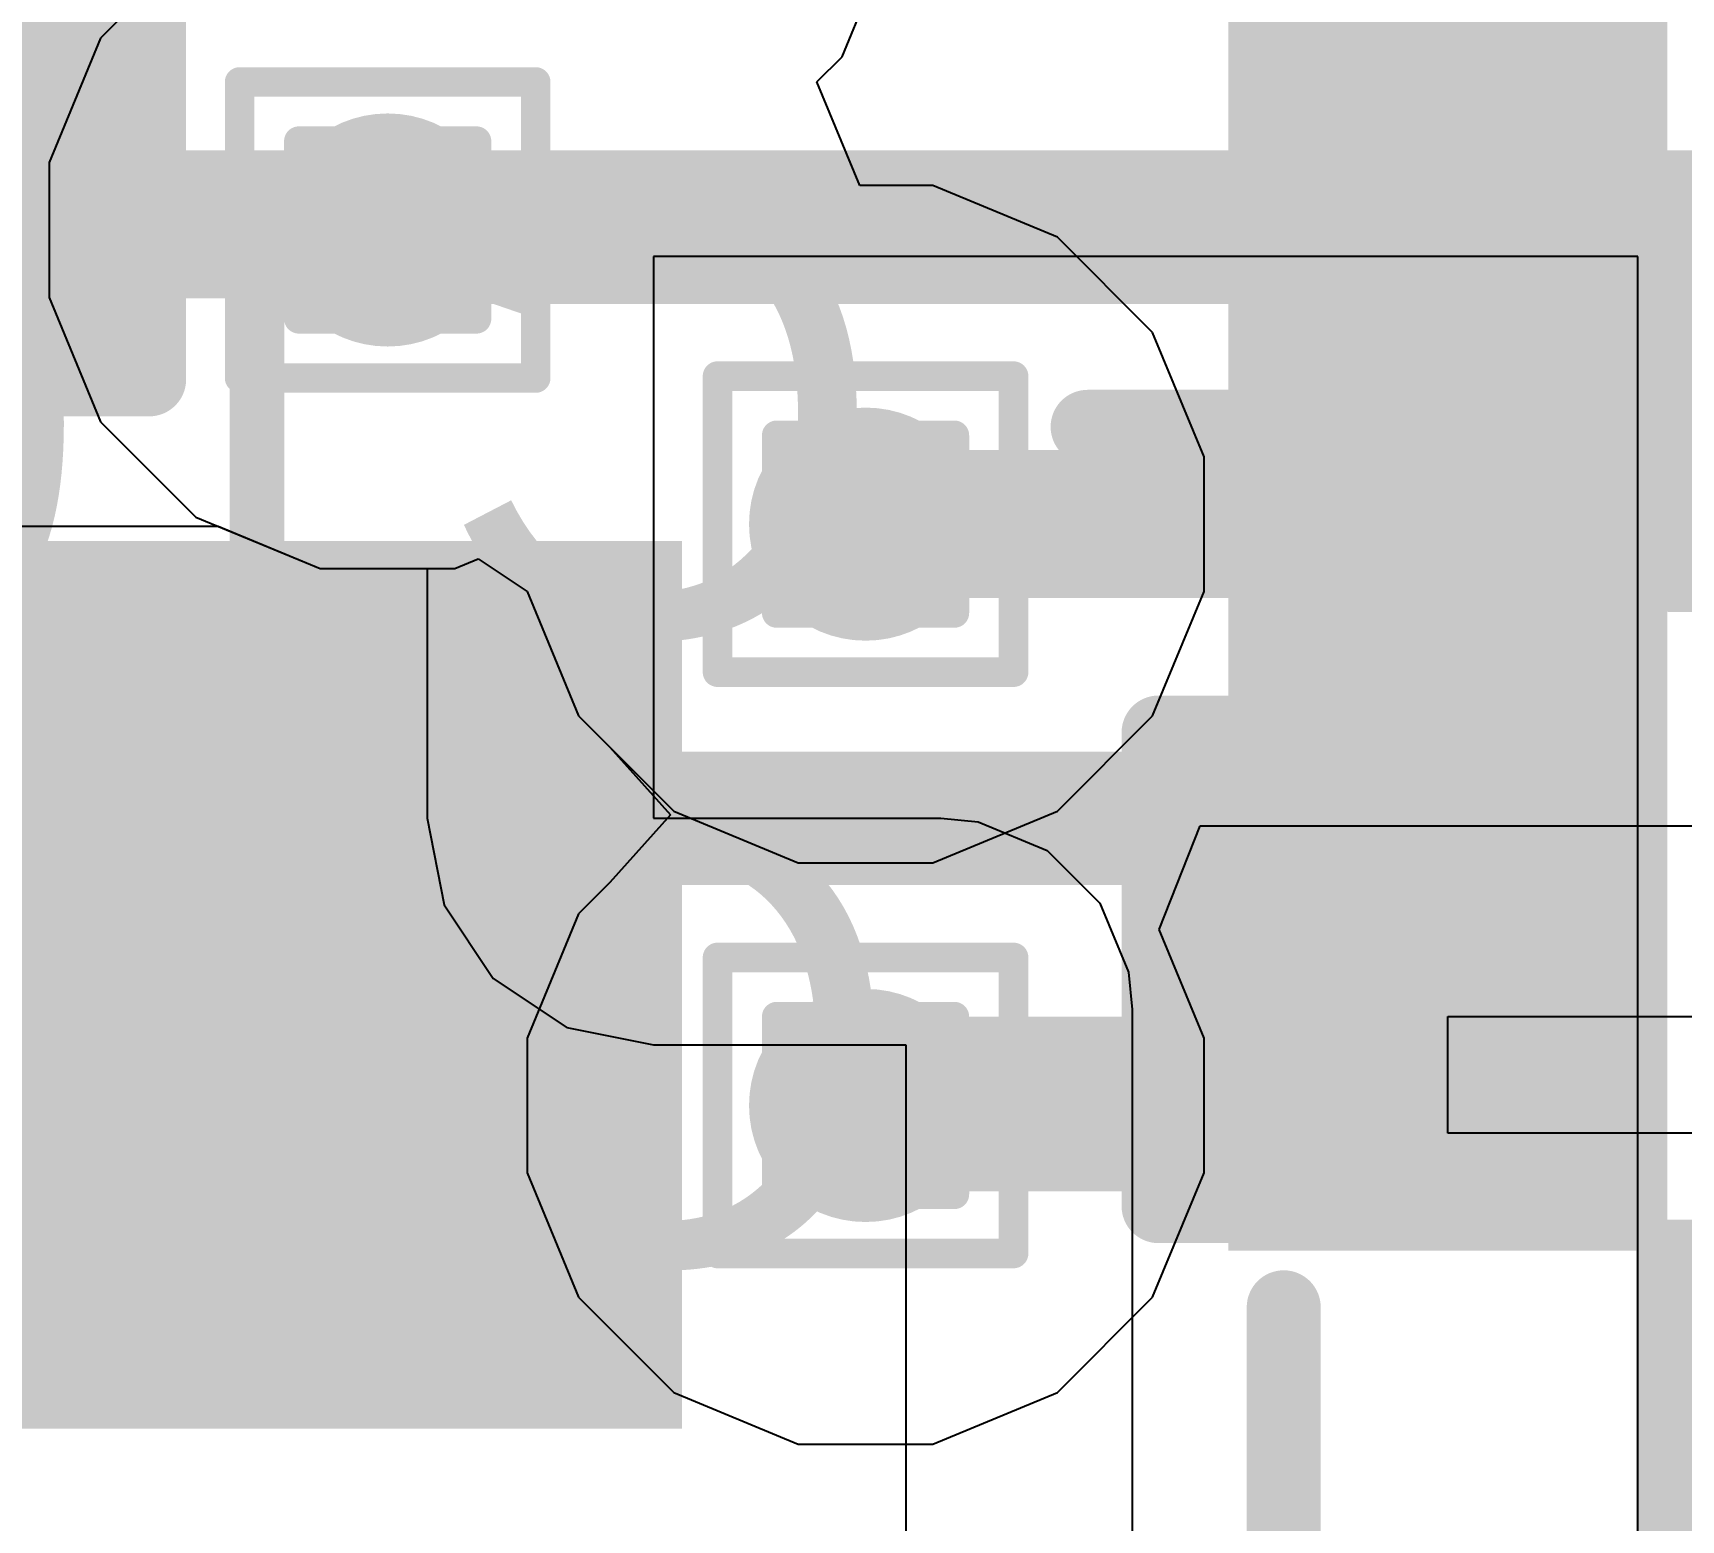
# Model space of a CAD drawing. Header units: inches. Extents: x -18 to 5357, y -8 to 5291.
# Drawn here: x 22.948 to 25.776, y 27.362 to 29.914 of the extents above; entities that cross this region are included whole.
import ezdxf

# ---------------------------------------------------------------- set-up
doc = ezdxf.new("R2010")
doc.units = ezdxf.units.IN
for name, color, linetype in [('Bottom Layer', 5, 'Continuous'), ('Bottom Overlay', 54, 'Continuous'), ('Bottom Paste', 16, 'Continuous'), ('Bottom Solder', 6, 'Continuous'), ('Drill Drawing', 1, 'Continuous'), ('Ground', 16, 'Continuous'), ('Power', 76, 'Continuous'), ('Top Layer', 1, 'Continuous'), ('Top Overlay', 2, 'Continuous'), ('Top Paste', 8, 'Continuous'), ('Top Solder', 216, 'Continuous'), ('Via Holes', 16, 'Continuous')]:
    doc.layers.add(name, color=color, linetype=linetype)
doc.styles.add('Arial', font='', dxfattribs={"height": 0.2})
doc.styles.get('Arial').set_extended_font_data('Arial')

# ---------------------------------------------------------------- blocks, each defined once
blk = doc.blocks.new('48_UFQFPN_7_7__20')
at = {"layer": 'Top Layer'}
for points in [[(-2.6, 3.6), (-2.6, 3.05), (-2.9, 3.05), (-2.9, 3.6)], [(-2.1, 3.6), (-2.1, 3.05), (-2.4, 3.05), (-2.4, 3.6)], [(-1.6, 3.6), (-1.6, 3.05), (-1.9, 3.05), (-1.9, 3.6)], [(-1.1, 3.6), (-1.1, 3.05), (-1.4, 3.05), (-1.4, 3.6)]]:
    blk.add_hatch(color=1, dxfattribs=at).paths.add_polyline_path(points)
at = {"layer": 'Top Paste'}
for points in [[(-2.6, 3.6), (-2.6, 3.05), (-2.9, 3.05), (-2.9, 3.6)], [(-2.1, 3.6), (-2.1, 3.05), (-2.4, 3.05), (-2.4, 3.6)], [(-1.6, 3.6), (-1.6, 3.05), (-1.9, 3.05), (-1.9, 3.6)], [(-1.1, 3.6), (-1.1, 3.05), (-1.4, 3.05), (-1.4, 3.6)]]:
    blk.add_hatch(color=8, dxfattribs=at).paths.add_polyline_path(points)
at = {"layer": 'Top Solder'}
for points in [[(-2.4984, 3.7016), (-2.4984, 2.9484), (-3.0016, 2.9484), (-3.0016, 3.7016)], [(-1.9984, 3.7016), (-1.9984, 2.9484), (-2.5016, 2.9484), (-2.5016, 3.7016)], [(-1.4984, 3.7016), (-1.4984, 2.9484), (-2.0016, 2.9484), (-2.0016, 3.7016)], [(-0.9984, 3.7016), (-0.9984, 2.9484), (-1.5016, 2.9484), (-1.5016, 3.7016)], [(-0.4984, 3.7016), (-0.4984, 2.9484), (-1.0016, 2.9484), (-1.0016, 3.7016)], [(-3.7016, 3.0016), (-2.9484, 3.0016), (-2.9484, 2.4984), (-3.7016, 2.4984)]]:
    blk.add_hatch(color=216, dxfattribs=at).paths.add_polyline_path(points)
at = {"layer": 'Top Overlay'}
blk.add_lwpolyline([(-3.6068, 3.6068, 0.127, 0.127, 0), (-3.0988, 3.6068, 0.127, 0.127, 0)], format="xyseb", dxfattribs=at)
blk.add_lwpolyline([(-3.1305, 3.6068, 0.0635, 0.0635, 1), (-3.067, 3.6068, 0.0635, 0.0635, 1)], format="xyseb", close=True, dxfattribs=at)
blk = doc.blocks.new('IND_0805_79')
at = {"layer": 'Top Layer'}
blk.add_hatch(color=1, dxfattribs=at).paths.add_polyline_path([(0.4, 0.66), (1.6, 0.66), (1.6, -0.66), (0.4, -0.66)])
at = {"layer": 'Top Paste'}
blk.add_hatch(color=8, dxfattribs=at).paths.add_polyline_path([(0.4, 0.66), (1.6, 0.66), (1.6, -0.66), (0.4, -0.66)])
at = {"layer": 'Top Solder'}
blk.add_hatch(color=216, dxfattribs=at).paths.add_polyline_path([(0.2984, 0.7616), (1.7016, 0.7616), (1.7016, -0.7616), (0.2984, -0.7616)])
blk = doc.blocks.new('C___0402_B_114')
at = {"layer": 'Bottom Layer'}
for points in [[(-0.2413, 0.3175), (-0.2413, -0.3175), (-0.6985, -0.3175), (-0.6985, 0.3175)], [(0.6985, 0.3175), (0.6985, -0.3175), (0.2413, -0.3175), (0.2413, 0.3175)]]:
    blk.add_hatch(color=5, dxfattribs=at).paths.add_polyline_path(points)
at = {"layer": 'Bottom Paste'}
for points in [[(-0.2413, 0.3175), (-0.2413, -0.3175), (-0.6985, -0.3175), (-0.6985, 0.3175)], [(0.6985, 0.3175), (0.6985, -0.3175), (0.2413, -0.3175), (0.2413, 0.3175)]]:
    blk.add_hatch(color=16, dxfattribs=at).paths.add_polyline_path(points)
at = {"layer": 'Bottom Solder'}
for points in [[(-0.1813, 0.3775), (-0.1813, -0.3775), (-0.7585, -0.3775), (-0.7585, 0.3775)], [(0.7585, 0.3775), (0.7585, -0.3775), (0.1813, -0.3775), (0.1813, 0.3775)]]:
    blk.add_hatch(color=6, dxfattribs=at).paths.add_polyline_path(points)
at = {"layer": 'Bottom Overlay'}
for points in [[(-0.7874, 0.4064, 0.127, 0.127, 0), (-0.7874, -0.4064, 0.127, 0.127, 0)], [(-0.2794, 0.4064, 0.127, 0.127, 0), (-0.7874, 0.4064, 0.127, 0.127, 0)], [(0.7874, 0.4064, 0.127, 0.127, 0), (0.2794, 0.4064, 0.127, 0.127, 0)], [(0.7874, 0.4064, 0.127, 0.127, 0), (0.7874, -0.4064, 0.127, 0.127, 0)], [(-0.2794, -0.4064, 0.127, 0.127, 0), (-0.7874, -0.4064, 0.127, 0.127, 0)], [(0.7874, -0.4064, 0.127, 0.127, 0), (0.2794, -0.4064, 0.127, 0.127, 0)]]:
    blk.add_lwpolyline(points, format="xyseb", dxfattribs=at)
for points in [[(-0.8191, 0.4064, 0.0635, 0.0635, 1), (-0.7556, 0.4064, 0.0635, 0.0635, 1)], [(-0.8191, 0.4064, 0.0635, 0.0635, 1), (-0.7556, 0.4064, 0.0635, 0.0635, 1)], [(-0.3111, 0.4064, 0.0635, 0.0635, 1), (-0.2477, 0.4064, 0.0635, 0.0635, 1)], [(0.2477, 0.4064, 0.0635, 0.0635, 1), (0.3112, 0.4064, 0.0635, 0.0635, 1)], [(0.7557, 0.4064, 0.0635, 0.0635, 1), (0.8192, 0.4064, 0.0635, 0.0635, 1)], [(0.7557, 0.4064, 0.0635, 0.0635, 1), (0.8192, 0.4064, 0.0635, 0.0635, 1)], [(-0.8191, -0.4064, 0.0635, 0.0635, 1), (-0.7556, -0.4064, 0.0635, 0.0635, 1)], [(-0.8191, -0.4064, 0.0635, 0.0635, 1), (-0.7556, -0.4064, 0.0635, 0.0635, 1)], [(-0.3111, -0.4064, 0.0635, 0.0635, 1), (-0.2477, -0.4064, 0.0635, 0.0635, 1)], [(0.2477, -0.4064, 0.0635, 0.0635, 1), (0.3112, -0.4064, 0.0635, 0.0635, 1)], [(0.7557, -0.4064, 0.0635, 0.0635, 1), (0.8192, -0.4064, 0.0635, 0.0635, 1)], [(0.7557, -0.4064, 0.0635, 0.0635, 1), (0.8192, -0.4064, 0.0635, 0.0635, 1)]]:
    blk.add_lwpolyline(points, format="xyseb", close=True, dxfattribs=at)
blk = doc.blocks.new('C___0402_122')
at = {"layer": 'Top Layer'}
for points in [[(-0.6985, -0.3175), (-0.6985, 0.3175), (-0.2413, 0.3175), (-0.2413, -0.3175)], [(0.2413, -0.3175), (0.2413, 0.3175), (0.6985, 0.3175), (0.6985, -0.3175)]]:
    blk.add_hatch(color=1, dxfattribs=at).paths.add_polyline_path(points)
at = {"layer": 'Top Paste'}
for points in [[(-0.6985, -0.3175), (-0.6985, 0.3175), (-0.2413, 0.3175), (-0.2413, -0.3175)], [(0.2413, -0.3175), (0.2413, 0.3175), (0.6985, 0.3175), (0.6985, -0.3175)]]:
    blk.add_hatch(color=8, dxfattribs=at).paths.add_polyline_path(points)
at = {"layer": 'Top Solder'}
for points in [[(-0.7585, -0.3775), (-0.7585, 0.3775), (-0.1813, 0.3775), (-0.1813, -0.3775)], [(0.1813, -0.3775), (0.1813, 0.3775), (0.7585, 0.3775), (0.7585, -0.3775)]]:
    blk.add_hatch(color=216, dxfattribs=at).paths.add_polyline_path(points)
at = {"layer": 'Top Overlay'}
for points in [[(-0.7874, -0.4064, 0.127, 0.127, 0), (-0.7874, 0.4064, 0.127, 0.127, 0)], [(-0.7874, 0.4064, 0.127, 0.127, 0), (-0.2794, 0.4064, 0.127, 0.127, 0)], [(0.2794, 0.4064, 0.127, 0.127, 0), (0.7874, 0.4064, 0.127, 0.127, 0)], [(0.7874, -0.4064, 0.127, 0.127, 0), (0.7874, 0.4064, 0.127, 0.127, 0)], [(-0.7874, -0.4064, 0.127, 0.127, 0), (-0.2794, -0.4064, 0.127, 0.127, 0)], [(0.2794, -0.4064, 0.127, 0.127, 0), (0.7874, -0.4064, 0.127, 0.127, 0)]]:
    blk.add_lwpolyline(points, format="xyseb", dxfattribs=at)
for points in [[(-0.8191, 0.4064, 0.0635, 0.0635, 1), (-0.7556, 0.4064, 0.0635, 0.0635, 1)], [(-0.8191, 0.4064, 0.0635, 0.0635, 1), (-0.7556, 0.4064, 0.0635, 0.0635, 1)], [(-0.3111, 0.4064, 0.0635, 0.0635, 1), (-0.2477, 0.4064, 0.0635, 0.0635, 1)], [(0.2477, 0.4064, 0.0635, 0.0635, 1), (0.3111, 0.4064, 0.0635, 0.0635, 1)], [(0.7556, 0.4064, 0.0635, 0.0635, 1), (0.8191, 0.4064, 0.0635, 0.0635, 1)], [(0.7556, 0.4064, 0.0635, 0.0635, 1), (0.8191, 0.4064, 0.0635, 0.0635, 1)], [(-0.8191, -0.4064, 0.0635, 0.0635, 1), (-0.7556, -0.4064, 0.0635, 0.0635, 1)], [(-0.8191, -0.4064, 0.0635, 0.0635, 1), (-0.7556, -0.4064, 0.0635, 0.0635, 1)], [(-0.3111, -0.4064, 0.0635, 0.0635, 1), (-0.2477, -0.4064, 0.0635, 0.0635, 1)], [(0.2477, -0.4064, 0.0635, 0.0635, 1), (0.3111, -0.4064, 0.0635, 0.0635, 1)], [(0.7556, -0.4064, 0.0635, 0.0635, 1), (0.8191, -0.4064, 0.0635, 0.0635, 1)], [(0.7556, -0.4064, 0.0635, 0.0635, 1), (0.8191, -0.4064, 0.0635, 0.0635, 1)]]:
    blk.add_lwpolyline(points, format="xyseb", close=True, dxfattribs=at)
blk = doc.blocks.new('C___0402_B_126')
at = {"layer": 'Bottom Layer'}
for points in [[(-0.2413, 0.3175), (-0.2413, -0.3175), (-0.6985, -0.3175), (-0.6985, 0.3175)], [(0.6985, 0.3175), (0.6985, -0.3175), (0.2413, -0.3175), (0.2413, 0.3175)]]:
    blk.add_hatch(color=5, dxfattribs=at).paths.add_polyline_path(points)
at = {"layer": 'Bottom Paste'}
for points in [[(-0.2413, 0.3175), (-0.2413, -0.3175), (-0.6985, -0.3175), (-0.6985, 0.3175)], [(0.6985, 0.3175), (0.6985, -0.3175), (0.2413, -0.3175), (0.2413, 0.3175)]]:
    blk.add_hatch(color=16, dxfattribs=at).paths.add_polyline_path(points)
at = {"layer": 'Bottom Solder'}
for points in [[(-0.1813, 0.3775), (-0.1813, -0.3775), (-0.7585, -0.3775), (-0.7585, 0.3775)], [(0.7585, 0.3775), (0.7585, -0.3775), (0.1813, -0.3775), (0.1813, 0.3775)]]:
    blk.add_hatch(color=6, dxfattribs=at).paths.add_polyline_path(points)
at = {"layer": 'Bottom Overlay'}
for points in [[(-0.7874, 0.4064, 0.127, 0.127, 0), (-0.7874, -0.4064, 0.127, 0.127, 0)], [(-0.7874, 0.4064, 0.127, 0.127, 0), (-0.2794, 0.4064, 0.127, 0.127, 0)], [(0.2794, 0.4064, 0.127, 0.127, 0), (0.7874, 0.4064, 0.127, 0.127, 0)], [(0.7874, 0.4064, 0.127, 0.127, 0), (0.7874, -0.4064, 0.127, 0.127, 0)], [(-0.7874, -0.4064, 0.127, 0.127, 0), (-0.2794, -0.4064, 0.127, 0.127, 0)], [(0.2794, -0.4064, 0.127, 0.127, 0), (0.7874, -0.4064, 0.127, 0.127, 0)]]:
    blk.add_lwpolyline(points, format="xyseb", dxfattribs=at)
for points in [[(-0.8192, 0.4064, 0.0635, 0.0635, 1), (-0.7557, 0.4064, 0.0635, 0.0635, 1)], [(-0.8192, 0.4064, 0.0635, 0.0635, 1), (-0.7557, 0.4064, 0.0635, 0.0635, 1)], [(-0.3111, 0.4064, 0.0635, 0.0635, 1), (-0.2477, 0.4064, 0.0635, 0.0635, 1)], [(0.2477, 0.4064, 0.0635, 0.0635, 1), (0.3111, 0.4064, 0.0635, 0.0635, 1)], [(0.7557, 0.4064, 0.0635, 0.0635, 1), (0.8192, 0.4064, 0.0635, 0.0635, 1)], [(0.7557, 0.4064, 0.0635, 0.0635, 1), (0.8192, 0.4064, 0.0635, 0.0635, 1)], [(-0.8192, -0.4064, 0.0635, 0.0635, 1), (-0.7557, -0.4064, 0.0635, 0.0635, 1)], [(-0.8192, -0.4064, 0.0635, 0.0635, 1), (-0.7557, -0.4064, 0.0635, 0.0635, 1)], [(-0.3111, -0.4064, 0.0635, 0.0635, 1), (-0.2477, -0.4064, 0.0635, 0.0635, 1)], [(0.2477, -0.4064, 0.0635, 0.0635, 1), (0.3111, -0.4064, 0.0635, 0.0635, 1)], [(0.7557, -0.4064, 0.0635, 0.0635, 1), (0.8192, -0.4064, 0.0635, 0.0635, 1)], [(0.7557, -0.4064, 0.0635, 0.0635, 1), (0.8192, -0.4064, 0.0635, 0.0635, 1)]]:
    blk.add_lwpolyline(points, format="xyseb", close=True, dxfattribs=at)

msp = doc.modelspace()

# ---------------------------------------------------------------- hatches: boundary and pattern name
at = {"layer": 'Bottom Layer'}
h = msp.add_hatch(color=5, dxfattribs=at)
edge = h.paths.add_edge_path()
edge.add_arc((23.5563, 29.576), 0.2, 0, 360)
h = msp.add_hatch(color=5, dxfattribs=at)
edge = h.paths.add_edge_path()
edge.add_arc((24.3764, 29.0712), 0.2, 0, 360)
h = msp.add_hatch(color=5, dxfattribs=at)
edge = h.paths.add_edge_path()
edge.add_arc((24.3764, 28.0736), 0.2, 0, 360)
at = {"layer": 'Ground'}
h = msp.add_hatch(color=16, dxfattribs=at)
edge = h.paths.add_edge_path()
edge.add_arc((23.5563, 29.576), 0.2, 0, 360)
h = msp.add_hatch(color=16, dxfattribs=at)
edge = h.paths.add_edge_path()
edge.add_arc((24.3764, 29.0712), 0.2, 0, 360)
h = msp.add_hatch(color=16, dxfattribs=at)
edge = h.paths.add_edge_path()
edge.add_arc((24.3764, 28.0736), 0.2, 0, 360)
at = {"layer": 'Power'}
h = msp.add_hatch(color=76, dxfattribs=at)
edge = h.paths.add_edge_path()
edge.add_arc((23.5563, 29.576), 0.2, 0, 360)
h = msp.add_hatch(color=76, dxfattribs=at)
edge = h.paths.add_edge_path()
edge.add_arc((24.3764, 29.0712), 0.2, 0, 360)
h = msp.add_hatch(color=76, dxfattribs=at)
edge = h.paths.add_edge_path()
edge.add_arc((24.3764, 28.0736), 0.2, 0, 360)
at = {"layer": 'Top Layer'}
h = msp.add_hatch(color=1, dxfattribs=at)
edge = h.paths.add_edge_path()
edge.add_arc((23.5563, 29.576), 0.2, 0, 360)
h = msp.add_hatch(color=1, dxfattribs=at)
edge = h.paths.add_edge_path()
edge.add_arc((24.3764, 29.0712), 0.2, 0, 360)
h = msp.add_hatch(color=1, dxfattribs=at)
edge = h.paths.add_edge_path()
edge.add_arc((24.3764, 28.0736), 0.2, 0, 360)
msp.add_hatch(color=1, dxfattribs=at).paths.add_polyline_path([(24.3764, 27.926), (25.6508, 27.926), (25.6508, 28.226), (24.3764, 28.226)])
at = {"layer": 'Via Holes'}
h = msp.add_hatch(color=7, dxfattribs=at)
edge = h.paths.add_edge_path()
edge.add_arc((23.5563, 29.576), 0.1, 0, 360)
h = msp.add_hatch(color=7, dxfattribs=at)
edge = h.paths.add_edge_path()
edge.add_arc((24.3764, 29.0712), 0.1, 0, 360)
h = msp.add_hatch(color=7, dxfattribs=at)
edge = h.paths.add_edge_path()
edge.add_arc((24.3764, 28.0736), 0.1, 0, 360)

# ---------------------------------------------------------------- linework, layer by layer
at = {"layer": 'Bottom Layer'}
for p, q in [((23.1396, 29.981), (23.0637, 29.9051)), ((23.0637, 29.9051), (22.9753, 29.6916)), ((22.9753, 29.6916), (22.9753, 29.4604)), ((25.7016, 29.5303), (24.0123, 29.5303)), ((24.0123, 29.5303), (24.0123, 28.5664)), ((25.7016, 24.8436), (25.7016, 29.5303)), ((22.9753, 29.4604), (23.0637, 29.2469)), ((23.0637, 29.2469), (23.2271, 29.0834)), ((23.2271, 29.0834), (23.4407, 28.995)), ((23.4407, 28.995), (23.6238, 28.995)), ((23.6238, 28.995), (23.6238, 28.5664)), ((23.6238, 28.5664), (23.6534, 28.4177)), ((24.0123, 28.5664), (24.5058, 28.5664)), ((24.5058, 28.5664), (24.5699, 28.5601)), ((24.5699, 28.5601), (24.6882, 28.5111)), ((24.6882, 28.5111), (24.7787, 28.4205)), ((23.6534, 28.4177), (23.7376, 28.2917)), ((24.7787, 28.4205), (24.8277, 28.3022)), ((23.7376, 28.2917), (23.8636, 28.2075)), ((24.8277, 28.3022), (24.834, 28.2382)), ((24.834, 28.2382), (24.834, 28.2382)), ((24.834, 28.2382), (24.8341, 27.5717)), ((23.8636, 28.2075), (24.0122, 28.1779)), ((24.0122, 28.1779), (24.4456, 28.1779)), ((24.4456, 28.1779), (24.4456, 27.5717)), ((24.4456, 27.5717), (24.4456, 26.6642)), ((24.8341, 27.5717), (24.834, 26.577))]:
    msp.add_line(p, q, dxfattribs=at)
at = {"layer": 'Bottom Overlay'}
msp.add_lwpolyline([(24.7574, 29.2382, 0.127, 0.127, 0), (25.7545, 29.2382, 0.127, 0.127, 0)], format="xyseb", dxfattribs=at)
for points in [[(24.7257, 29.2382, 0.0635, 0.0635, 1), (24.7892, 29.2382, 0.0635, 0.0635, 1)], [(25.7227, 29.2382, 0.0635, 0.0635, 1), (25.7862, 29.2382, 0.0635, 0.0635, 1)]]:
    msp.add_lwpolyline(points, format="xyseb", close=True, dxfattribs=at)
at = {"layer": 'Drill Drawing'}
for points in [[(23.3023, 29.83, 0.0508, 0.0508, 0), (23.8103, 29.83, 0.0508, 0.0508, 0)], [(23.3023, 29.322, 0.0508, 0.0508, 0), (23.3023, 29.83, 0.0508, 0.0508, 0)], [(23.8103, 29.322, 0.0508, 0.0508, 0), (23.8103, 29.83, 0.0508, 0.0508, 0)], [(23.4039, 29.7284, 0.0508, 0.0508, 0), (23.7087, 29.7284, 0.0508, 0.0508, 0)], [(23.4039, 29.4236, 0.0508, 0.0508, 0), (23.4039, 29.7284, 0.0508, 0.0508, 0)], [(23.7087, 29.4236, 0.0508, 0.0508, 0), (23.7087, 29.7284, 0.0508, 0.0508, 0)], [(23.4039, 29.4236, 0.0508, 0.0508, 0), (23.7087, 29.4236, 0.0508, 0.0508, 0)], [(23.3023, 29.322, 0.0508, 0.0508, 0), (23.8103, 29.322, 0.0508, 0.0508, 0)], [(24.1224, 29.3252, 0.0508, 0.0508, 0), (24.6304, 29.3252, 0.0508, 0.0508, 0)], [(24.1224, 28.8172, 0.0508, 0.0508, 0), (24.1224, 29.3252, 0.0508, 0.0508, 0)], [(24.6304, 28.8172, 0.0508, 0.0508, 0), (24.6304, 29.3252, 0.0508, 0.0508, 0)], [(24.224, 29.2236, 0.0508, 0.0508, 0), (24.5288, 29.2236, 0.0508, 0.0508, 0)], [(24.224, 28.9188, 0.0508, 0.0508, 0), (24.224, 29.2236, 0.0508, 0.0508, 0)], [(24.5288, 28.9188, 0.0508, 0.0508, 0), (24.5288, 29.2236, 0.0508, 0.0508, 0)], [(24.224, 28.9188, 0.0508, 0.0508, 0), (24.5288, 28.9188, 0.0508, 0.0508, 0)], [(24.1224, 28.8172, 0.0508, 0.0508, 0), (24.6304, 28.8172, 0.0508, 0.0508, 0)], [(24.1224, 28.3276, 0.0508, 0.0508, 0), (24.6304, 28.3276, 0.0508, 0.0508, 0)], [(24.1224, 27.8196, 0.0508, 0.0508, 0), (24.1224, 28.3276, 0.0508, 0.0508, 0)], [(24.6304, 27.8196, 0.0508, 0.0508, 0), (24.6304, 28.3276, 0.0508, 0.0508, 0)], [(24.224, 28.226, 0.0508, 0.0508, 0), (24.5288, 28.226, 0.0508, 0.0508, 0)], [(24.224, 27.9212, 0.0508, 0.0508, 0), (24.224, 28.226, 0.0508, 0.0508, 0)], [(24.5288, 27.9212, 0.0508, 0.0508, 0), (24.5288, 28.226, 0.0508, 0.0508, 0)], [(24.224, 27.9212, 0.0508, 0.0508, 0), (24.5288, 27.9212, 0.0508, 0.0508, 0)], [(24.1224, 27.8196, 0.0508, 0.0508, 0), (24.6304, 27.8196, 0.0508, 0.0508, 0)]]:
    msp.add_lwpolyline(points, format="xyseb", dxfattribs=at)
for points in [[(23.2896, 29.83, 0.0254, 0.0254, 1), (23.315, 29.83, 0.0254, 0.0254, 1)], [(23.2896, 29.83, 0.0254, 0.0254, 1), (23.315, 29.83, 0.0254, 0.0254, 1)], [(23.7976, 29.83, 0.0254, 0.0254, 1), (23.823, 29.83, 0.0254, 0.0254, 1)], [(23.7976, 29.83, 0.0254, 0.0254, 1), (23.823, 29.83, 0.0254, 0.0254, 1)], [(23.3912, 29.7284, 0.0254, 0.0254, 1), (23.4166, 29.7284, 0.0254, 0.0254, 1)], [(23.3912, 29.7284, 0.0254, 0.0254, 1), (23.4166, 29.7284, 0.0254, 0.0254, 1)], [(23.696, 29.7284, 0.0254, 0.0254, 1), (23.7214, 29.7284, 0.0254, 0.0254, 1)], [(23.696, 29.7284, 0.0254, 0.0254, 1), (23.7214, 29.7284, 0.0254, 0.0254, 1)], [(23.3912, 29.4236, 0.0254, 0.0254, 1), (23.4166, 29.4236, 0.0254, 0.0254, 1)], [(23.3912, 29.4236, 0.0254, 0.0254, 1), (23.4166, 29.4236, 0.0254, 0.0254, 1)], [(23.696, 29.4236, 0.0254, 0.0254, 1), (23.7214, 29.4236, 0.0254, 0.0254, 1)], [(23.696, 29.4236, 0.0254, 0.0254, 1), (23.7214, 29.4236, 0.0254, 0.0254, 1)], [(23.2896, 29.322, 0.0254, 0.0254, 1), (23.315, 29.322, 0.0254, 0.0254, 1)], [(23.2896, 29.322, 0.0254, 0.0254, 1), (23.315, 29.322, 0.0254, 0.0254, 1)], [(23.7976, 29.322, 0.0254, 0.0254, 1), (23.823, 29.322, 0.0254, 0.0254, 1)], [(23.7976, 29.322, 0.0254, 0.0254, 1), (23.823, 29.322, 0.0254, 0.0254, 1)], [(24.1097, 29.3252, 0.0254, 0.0254, 1), (24.1351, 29.3252, 0.0254, 0.0254, 1)], [(24.1097, 29.3252, 0.0254, 0.0254, 1), (24.1351, 29.3252, 0.0254, 0.0254, 1)], [(24.6177, 29.3252, 0.0254, 0.0254, 1), (24.6431, 29.3252, 0.0254, 0.0254, 1)], [(24.6177, 29.3252, 0.0254, 0.0254, 1), (24.6431, 29.3252, 0.0254, 0.0254, 1)], [(24.2113, 29.2236, 0.0254, 0.0254, 1), (24.2367, 29.2236, 0.0254, 0.0254, 1)], [(24.2113, 29.2236, 0.0254, 0.0254, 1), (24.2367, 29.2236, 0.0254, 0.0254, 1)], [(24.5161, 29.2236, 0.0254, 0.0254, 1), (24.5415, 29.2236, 0.0254, 0.0254, 1)], [(24.5161, 29.2236, 0.0254, 0.0254, 1), (24.5415, 29.2236, 0.0254, 0.0254, 1)], [(24.2113, 28.9188, 0.0254, 0.0254, 1), (24.2367, 28.9188, 0.0254, 0.0254, 1)], [(24.2113, 28.9188, 0.0254, 0.0254, 1), (24.2367, 28.9188, 0.0254, 0.0254, 1)], [(24.5161, 28.9188, 0.0254, 0.0254, 1), (24.5415, 28.9188, 0.0254, 0.0254, 1)], [(24.5161, 28.9188, 0.0254, 0.0254, 1), (24.5415, 28.9188, 0.0254, 0.0254, 1)], [(24.1097, 28.8172, 0.0254, 0.0254, 1), (24.1351, 28.8172, 0.0254, 0.0254, 1)], [(24.1097, 28.8172, 0.0254, 0.0254, 1), (24.1351, 28.8172, 0.0254, 0.0254, 1)], [(24.6177, 28.8172, 0.0254, 0.0254, 1), (24.6431, 28.8172, 0.0254, 0.0254, 1)], [(24.6177, 28.8172, 0.0254, 0.0254, 1), (24.6431, 28.8172, 0.0254, 0.0254, 1)], [(24.1097, 28.3276, 0.0254, 0.0254, 1), (24.1351, 28.3276, 0.0254, 0.0254, 1)], [(24.1097, 28.3276, 0.0254, 0.0254, 1), (24.1351, 28.3276, 0.0254, 0.0254, 1)], [(24.6177, 28.3276, 0.0254, 0.0254, 1), (24.6431, 28.3276, 0.0254, 0.0254, 1)], [(24.6177, 28.3276, 0.0254, 0.0254, 1), (24.6431, 28.3276, 0.0254, 0.0254, 1)], [(24.2113, 28.226, 0.0254, 0.0254, 1), (24.2367, 28.226, 0.0254, 0.0254, 1)], [(24.2113, 28.226, 0.0254, 0.0254, 1), (24.2367, 28.226, 0.0254, 0.0254, 1)], [(24.5161, 28.226, 0.0254, 0.0254, 1), (24.5415, 28.226, 0.0254, 0.0254, 1)], [(24.5161, 28.226, 0.0254, 0.0254, 1), (24.5415, 28.226, 0.0254, 0.0254, 1)], [(24.2113, 27.9212, 0.0254, 0.0254, 1), (24.2367, 27.9212, 0.0254, 0.0254, 1)], [(24.2113, 27.9212, 0.0254, 0.0254, 1), (24.2367, 27.9212, 0.0254, 0.0254, 1)], [(24.5161, 27.9212, 0.0254, 0.0254, 1), (24.5415, 27.9212, 0.0254, 0.0254, 1)], [(24.5161, 27.9212, 0.0254, 0.0254, 1), (24.5415, 27.9212, 0.0254, 0.0254, 1)], [(24.1097, 27.8196, 0.0254, 0.0254, 1), (24.1351, 27.8196, 0.0254, 0.0254, 1)], [(24.1097, 27.8196, 0.0254, 0.0254, 1), (24.1351, 27.8196, 0.0254, 0.0254, 1)], [(24.6177, 27.8196, 0.0254, 0.0254, 1), (24.6431, 27.8196, 0.0254, 0.0254, 1)], [(24.6177, 27.8196, 0.0254, 0.0254, 1), (24.6431, 27.8196, 0.0254, 0.0254, 1)]]:
    msp.add_lwpolyline(points, format="xyseb", close=True, dxfattribs=at)
at = {"layer": 'Ground'}
for p, q in [((23.2271, 30.0685), (23.0637, 29.9051)), ((24.3362, 29.8734), (24.4246, 30.087)), ((23.0637, 29.9051), (22.9753, 29.6916)), ((24.2928, 29.83), (24.3362, 29.8734)), ((24.3664, 29.6522), (24.2928, 29.83)), ((22.9753, 29.6916), (22.9753, 29.4604)), ((24.492, 29.6522), (24.3664, 29.6522)), ((24.7055, 29.5637), (24.492, 29.6522)), ((24.869, 29.4003), (24.7055, 29.5637)), ((22.9753, 29.4604), (23.0637, 29.2469)), ((24.9574, 29.1868), (24.869, 29.4003)), ((23.0637, 29.2469), (23.2271, 29.0834)), ((24.9574, 28.9556), (24.9574, 29.1868)), ((23.2271, 29.0834), (23.4407, 28.995)), ((23.4407, 28.995), (23.6718, 28.995)), ((23.6718, 28.995), (23.7117, 29.0115)), ((23.7117, 29.0115), (23.7954, 28.9556)), ((23.7954, 28.9556), (23.8839, 28.7421)), ((24.869, 28.7421), (24.9574, 28.9556)), ((23.8839, 28.7421), (24.0473, 28.5786)), ((24.7055, 28.5786), (24.869, 28.7421)), ((24.0473, 28.5786), (24.2608, 28.4902)), ((24.492, 28.4902), (24.7055, 28.5786)), ((24.2608, 28.4902), (24.492, 28.4902))]:
    msp.add_line(p, q, dxfattribs=at)
at = {"layer": 'Power'}
for p, q in [((21.9409, 29.0676), (23.2653, 29.0676)), ((23.2653, 29.0676), (23.4407, 28.995)), ((23.4407, 28.995), (23.6718, 28.995)), ((23.6718, 28.995), (23.7117, 29.0115)), ((23.7117, 29.0115), (23.7954, 28.9556)), ((23.7954, 28.9556), (23.8839, 28.7421)), ((23.8839, 28.7421), (23.9374, 28.6886)), ((23.9374, 28.6886), (24.0417, 28.5724)), ((24.0417, 28.5724), (23.9374, 28.4563)), ((24.8803, 28.3754), (24.9508, 28.5532)), ((24.9508, 28.5532), (26.6154, 28.5532)), ((23.9374, 28.4563), (23.8839, 28.4027)), ((23.8839, 28.4027), (23.7954, 28.1892)), ((24.9574, 28.1892), (24.8803, 28.3754)), ((23.7954, 28.1892), (23.7954, 27.9581)), ((24.9574, 27.9581), (24.9574, 28.1892)), ((23.7954, 27.9581), (23.8839, 27.7445)), ((24.869, 27.7445), (24.9574, 27.9581)), ((23.8839, 27.7445), (24.0473, 27.5811)), ((24.7055, 27.5811), (24.869, 27.7445)), ((24.0473, 27.5811), (24.2608, 27.4926)), ((24.492, 27.4926), (24.7055, 27.5811)), ((24.2608, 27.4926), (24.492, 27.4926))]:
    msp.add_line(p, q, dxfattribs=at)
for points in [[(21.9409, 29.5856, 0.254, 0.254, 0), (28.7461, 29.5856, 0.254, 0.254, 0)], [(24.3764, 29.0712, 0.254, 0.254, 0), (28.8598, 29.0712, 0.254, 0.254, 0)]]:
    msp.add_lwpolyline(points, format="xyseb", dxfattribs=at)
msp.add_lwpolyline([(24.3129, 29.0712, 0.127, 0.127, 1), (24.4399, 29.0712, 0.127, 0.127, 1)], format="xyseb", close=True, dxfattribs=at)
at = {"layer": 'Top Layer'}
for p, q in [((25.3758, 28.026), (25.3758, 28.226)), ((25.3758, 28.226), (26.0318, 28.226)), ((26.0318, 28.026), (25.3758, 28.026))]:
    msp.add_line(p, q, dxfattribs=at)
for points in [[(23.5563, 29.576, 0.254, 0.254, 0), (25.3758, 29.576, 0.254, 0.254, 0)], [(24.3764, 29.0736, 0.1778, 0.1778, 0), (25.3734, 29.0736, 0.1778, 0.1778, 0)], [(25.3734, 29.0736, 0.1778, 0.1778, 0), (25.3758, 29.076, 0.1778, 0.1778, 0)], [(23.3596, 28.2806, 0.254, 0.254, 0), (23.6454, 28.5664, 0.254, 0.254, 0)], [(23.6454, 28.5664, 0.2286, 0.2286, 0), (25.3662, 28.5664, 0.2286, 0.2286, 0)], [(25.3662, 28.5664, 0.254, 0.254, 0), (25.3758, 28.576, 0.254, 0.254, 0)]]:
    msp.add_lwpolyline(points, format="xyseb", dxfattribs=at)
for points in [[(23.4928, 29.576, 0.127, 0.127, 1), (23.6198, 29.576, 0.127, 0.127, 1)], [(25.3123, 29.576, 0.127, 0.127, 1), (25.4393, 29.576, 0.127, 0.127, 1)], [(24.332, 29.0736, 0.0889, 0.0889, 1), (24.4209, 29.0736, 0.0889, 0.0889, 1)], [(25.329, 29.0736, 0.0889, 0.0889, 1), (25.4179, 29.0736, 0.0889, 0.0889, 1)], [(25.329, 29.0736, 0.0889, 0.0889, 1), (25.4179, 29.0736, 0.0889, 0.0889, 1)], [(25.3314, 29.076, 0.0889, 0.0889, 1), (25.4203, 29.076, 0.0889, 0.0889, 1)], [(23.5819, 28.5664, 0.127, 0.127, 1), (23.7089, 28.5664, 0.127, 0.127, 1)], [(23.5883, 28.5664, 0.1143, 0.1143, 1), (23.7026, 28.5664, 0.1143, 0.1143, 1)], [(25.3027, 28.5664, 0.127, 0.127, 1), (25.4297, 28.5664, 0.127, 0.127, 1)], [(25.3123, 28.576, 0.127, 0.127, 1), (25.4393, 28.576, 0.127, 0.127, 1)], [(25.3091, 28.5664, 0.1143, 0.1143, 1), (25.4234, 28.5664, 0.1143, 0.1143, 1)], [(23.2961, 28.2806, 0.127, 0.127, 1), (23.4231, 28.2806, 0.127, 0.127, 1)]]:
    msp.add_lwpolyline(points, format="xyseb", close=True, dxfattribs=at)

# ---------------------------------------------------------------- block references
for name, p, rotation in [('48_UFQFPN_7_7__20', (28.7008, 30.826), 90), ('C___0402_B_126', (26.1609, 29.7716), 90), ('C___0402_B_114', (25.6667, 28.3072), 180)]:
    msp.add_blockref(name, p, dxfattribs=dict(rotation=rotation))
for name, p in [('C___0402_122', (22.3596, 29.726)), ('IND_0805_79', (22.3596, 28.2806))]:
    msp.add_blockref(name, p)

# ---------------------------------------------------------------- texts
at = {"layer": 'Bottom Overlay', "style": 'Arial', "text_generation_flag": 2}
for s, p in [('C16', (24.4153, 28.8796)), ('C28', (24.4456, 27.8011))]:
    msp.add_text(s, height=0.762, dxfattribs=at).set_placement(p)

doc.saveas('drawing.dxf')
